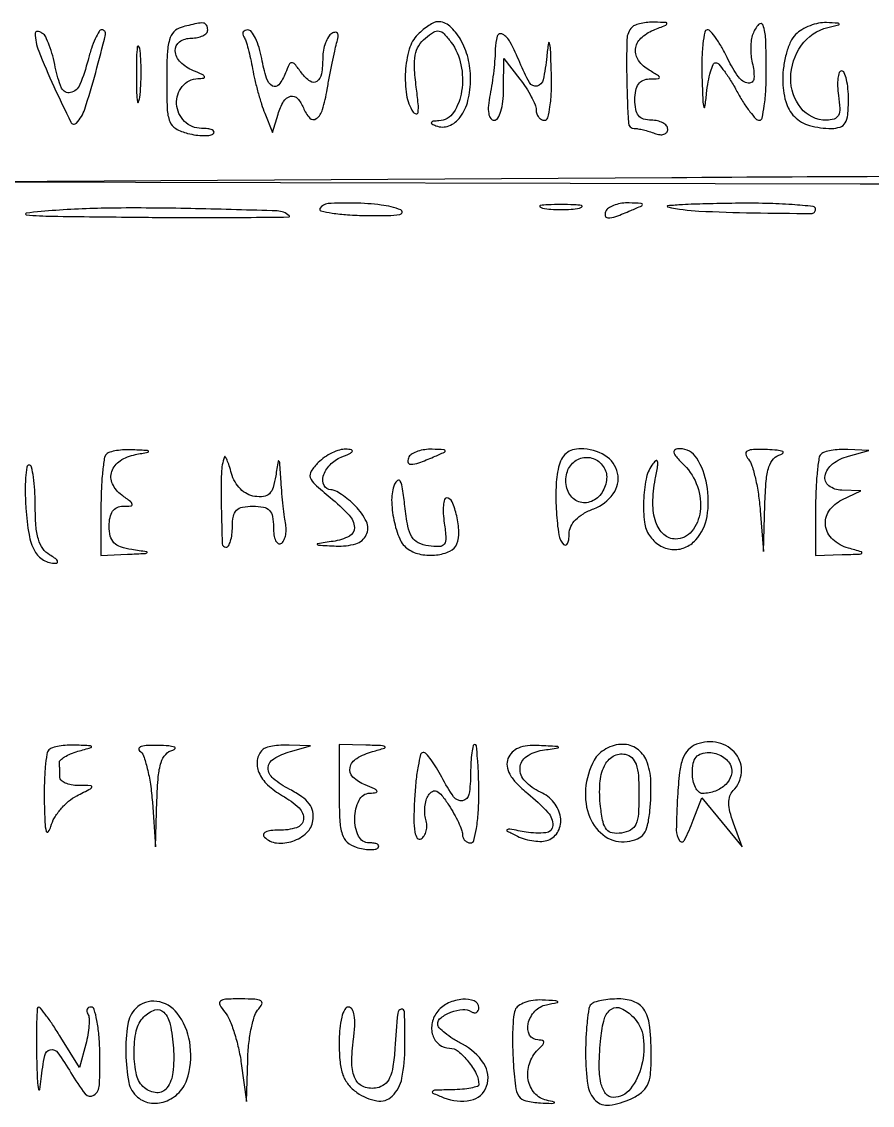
# Model space of a CAD drawing. Extents: x 24 to 1546, y 0 to 2379.
# Drawn here: x 893.3 to 996.9, y 1554 to 1686 of the extents above; entities that cross this region are included whole.
import ezdxf

# ---------------------------------------------------------------- set-up
doc = ezdxf.new("R2010")
doc.units = 0
doc.header["$MEASUREMENT"] = 0
doc.layers.get('0').update_dxf_attribs({"linetype": 'CONTINUOUS'})

msp = doc.modelspace()

# ---------------------------------------------------------------- linework, layer by layer
for points in [[(912.75, 1685.310674, 0.149243), (911.878573, 1684.774106, 0.114059), (911.34341, 1683.783816, 0.055837), (911.070294, 1682.055801, 0.0113), (911, 1678.945728, 0.009363), (911.066988, 1675.368888, 0.083574), (911.384814, 1673.834227, 0.170116), (912.11596, 1672.980102, 0.070092), (913.54657, 1672.398956, 0.026571), (914.566991, 1672.19977, 0.03342), (915.527239, 1672.12971, 0.035443), (916.311601, 1672.18064, 0.163869), (916.713237, 1672.379904, 0.320382), (916.752047, 1672.612547, 0.181721), (916.534517, 1672.817847, 0.0714), (915.998628, 1672.957198, 0.027969), (915.234054, 1673, -0.199856), (913.169455, 1673.859579, -0.179848), (912.207988, 1675.97903, -0.191759), (912.888539, 1678.111396, -0.214574), (914.809017, 1679.063386, 0.032514), (915.514245, 1679.135906, 0.522878), (915.60028, 1679.318772, 0.157453), (915.311665, 1679.579484, 0.01003), (914.25, 1680.031162, -0.099817), (912.677828, 1681.063811, -0.183973), (912.053261, 1682.437288, -0.258855), (912.57954, 1683.544577, -0.156388), (914, 1684, 0.048028), (914.765418, 1684.073693, 0.068025), (915.4125, 1684.29375, 0.088204), (915.848523, 1684.618118, 0.191087), (916, 1685, 0.125973), (915.852158, 1685.577487, 0.248494), (915.467551, 1685.830803, 0.080152), (914.66109, 1685.778585, 0.007748)], [(941.571429, 1684.428571, 0.127929), (940.532219, 1682.658672, 0.054258), (940.068506, 1679.925127, 0.053848), (940.204397, 1677.094067, 0.105941), (941.008547, 1675, 0.215496), (941.363529, 1674.773192, 0.420198), (941.605514, 1674.957739, 0.055116), (941.619644, 1676.000925, 0.008725), (941.386262, 1678.038776, -0.018286), (941.162225, 1680.392245, -0.060878), (941.260246, 1681.93954, -0.090761), (941.690544, 1683.062594, -0.082977), (942.50124, 1684.001029, -0.034552), (943.503438, 1684.722039, -0.178825), (944.161144, 1684.855815, -0.168284), (944.77145, 1684.532872, -0.029831), (945.608213, 1683.521124, -0.108036), (946.829385, 1680.757937, -0.088316), (946.909432, 1677.520533, -0.107562), (945.919973, 1674.937005, -0.240145), (944.143011, 1673.921053, 0.016371), (943.441645, 1673.864292, 0.232455), (943.235874, 1673.732315, 0.427587), (943.281759, 1673.562844, 0.029088), (943.783622, 1673.326512, 0.189597), (945.351327, 1673.315223, 0.143068), (946.733524, 1674.369801, 0.099321), (947.682029, 1676.401167, 0.059783), (948, 1679.051016, 0.062049), (947.685661, 1681.574267, 0.068714), (946.7629, 1683.850853, 0.081975), (945.452223, 1685.452279, 0.182312), (944, 1686, 0.115276), (943.56769, 1685.898988, 0.028815), (942.933036, 1685.538393, 0.027899), (942.235965, 1685.030055, 0.024887)], [(967.666667, 1685.333333, 0.192611), (967.027646, 1683.842061, 0.011168), (967.017825, 1678.783269, 0.008819), (967.212473, 1673.667507, 0.398001), (967.918213, 1673, -0.04425), (968.378353, 1672.959197, -0.015326), (969.03135, 1672.821697, -0.015089), (969.745256, 1672.625376, -0.016969), (970.418213, 1672.393011, 0.061217), (971.023615, 1672.242209, 0.107411), (971.53535, 1672.289503, 0.150596), (971.871528, 1672.522024, 0.168247), (972, 1672.893011, 0.175384), (971.847124, 1673.315437, 0.092966), (971.4125, 1673.674822, 0.073174), (970.765158, 1673.918066, 0.053388), (970, 1674, -0.07578), (969.064742, 1674.142566, -0.149477), (968.45, 1674.5625, -0.124434), (968.106468, 1675.317234, -0.044917), (968, 1676.5, -0.046252), (968.103616, 1677.617719, -0.105433), (968.428041, 1678.395951, -0.135544), (968.978596, 1678.856198, -0.102727), (969.75, 1679.030409, 0.006989), (970.869488, 1679.065518, 0.400998), (971, 1679.202085, 0.262137), (970.885865, 1679.404826, 0.004477), (969.75, 1680.080099, -0.10557), (968.451459, 1681.260489, -0.183154), (968.081125, 1682.650533, -0.176306), (968.722922, 1683.975952, -0.097467), (970.25, 1684.968838, 0.002579), (971.755783, 1685.583128, 0.257407), (971.893625, 1685.755544, 0.45094), (971.790814, 1685.883535, 0.004096), (970.416667, 1685.936614, 0.029905), (969.570228, 1685.911742, 0.031707), (968.749479, 1685.785547, 0.033456), (968.063067, 1685.586053, 0.10935)], [(982.355892, 1684.485056, 0.05738), (982.16994, 1683.762161, 0.029829), (982.097732, 1682.832309, 0.029217), (982.137323, 1681.856697, 0.03922), (982.293397, 1680.986052, -0.075345), (982.494827, 1679.081505, -0.446472), (981.809205, 1678.520314, -0.202837), (980.60349, 1679.266443, -0.042885), (979.324029, 1681.446694, 0.017445), (978.615621, 1682.807892, 0.025033), (977.887977, 1683.956216, 0.022889), (977.223277, 1684.811569, 0.219528), (976.814788, 1685, 0.361457), (976.501246, 1684.739271, 0.017857), (976.288724, 1683.310937, 0.022008), (976.162317, 1681.454516, 0.013302), (976.168103, 1679.25, 0.00228), (976.265261, 1676.375492, 0.058775), (976.385925, 1675.6071, 0.811668), (976.527035, 1675.616429, 0.009233), (976.728468, 1677.25, -0.017655), (976.930318, 1678.687239, -0.027907), (977.214721, 1679.898438, -0.026752), (977.533605, 1680.800131, -0.303152), (977.832961, 1681, -0.218642), (978.204636, 1680.829313, -0.017851), (978.889656, 1679.971875, -0.021376), (979.656171, 1678.840903, -0.014724), (980.430067, 1677.5, 0.017404), (981.213445, 1676.15931, 0.024594), (982.008752, 1675.028125, 0.022482), (982.727616, 1674.186551, 0.207638), (983.157471, 1674, 0.35428), (983.489731, 1674.269217, 0.017341), (983.752507, 1675.7625, 0.021692), (983.939311, 1677.699716, 0.013189), (984, 1680, 0.009152), (983.929075, 1683.874566, 0.078852), (983.596627, 1685.566799, 0.572305), (983.060651, 1685.66423, 0.086363)], [(987.571429, 1684.428571, 0.088657), (986.955354, 1683.54437, 0.037942), (986.451807, 1682.189548, 0.035331), (986.113504, 1680.597393, 0.034698), (986, 1678.963755, 0.06648), (986.357706, 1676.285305, 0.130074), (987.427662, 1674.434758, 0.130567), (989.2696, 1673.359956, 0.067237), (991.934259, 1673, 0.081229), (992.98266, 1673.171452, 0.180266), (993.602447, 1673.673577, 0.111468), (993.917642, 1674.653603, 0.022291), (994, 1676.5, 0.022282), (993.940193, 1677.841403, 0.035732), (993.757125, 1678.971875, 0.04044), (993.493813, 1679.785989, 0.303087), (993.173193, 1680, 0.314934), (992.88429, 1679.797993, 0.055623), (992.7186, 1679.11875, 0.042928), (992.677574, 1678.149985, 0.025568), (992.786692, 1677, -0.023896), (992.941503, 1675.424466, -0.127341), (992.768457, 1674.584426, -0.204466), (992.260241, 1674.146758, -0.077047), (991.313499, 1674, -0.228414), (988.202741, 1675.499305, -0.173988), (986.967485, 1679.129021, -0.15042), (988.268069, 1683.118967, -0.183793), (991.5, 1685.299639, 0.002101), (992.804711, 1685.610965, 0.431345), (992.863606, 1685.714334, 0.313186), (992.75123, 1685.802854, 0.001748), (991.321429, 1685.883999, 0.063825), (990.372194, 1685.813359, 0.04214), (989.321205, 1685.504317, 0.04203), (988.332804, 1685.0217, 0.061869)], [(895, 1684.59653, 0.095152), (895.41721, 1682.424036, 0.012611), (897.268627, 1678.101584, 0.007449), (899.338338, 1673.759471, 0.521016), (900.015952, 1673.656741, 0.112178), (901.022574, 1675.346767, 0.011617), (902.357799, 1679.812349, 0.007048), (903.557036, 1684.446763, 0.486115), (903.122465, 1685, 0.263754), (902.771646, 1684.801103, 0.026701), (902.30672, 1683.920747, 0.027914), (901.837171, 1682.733722, 0.018472), (901.426365, 1681.325948, -0.035981), (900.437154, 1678.330081, -0.245426), (899.283538, 1677.36115, -0.361777), (898.205431, 1677.918302, -0.053578), (897.443997, 1680.446832, 0.019537), (897.122221, 1681.85587, 0.024393), (896.709849, 1683.132825, 0.023796), (896.270755, 1684.146638, 0.141156), (895.886637, 1684.570062, 0.041403), (895.546398, 1684.743241, 0.089794), (895.26045, 1684.803875, 0.167118), (895.076051, 1684.746565, 0.238971)], [(920.397503, 1684.165844, -0.061225), (920.629697, 1683.661259, -0.0112), (920.92064, 1682.673986, -0.011893), (921.209347, 1681.496264, -0.010558), (921.45445, 1680.25855, 0.013997), (921.730957, 1678.910961, 0.009631), (922.11618, 1677.399977, 0.009717), (922.543493, 1675.959221, 0.019468), (922.946869, 1674.842706), (923.897878, 1672.5), (924.56557, 1674.75, -0.059434), (925.225807, 1676.280771, -0.204134), (926.074165, 1676.915224, -0.274953), (926.92852, 1676.653513, -0.092889), (927.638374, 1675.5, 0.095238), (928.410095, 1674.258937, 0.388963), (929.219003, 1674.191912, 0.157841), (929.979829, 1675.307702, 0.029566), (930.542006, 1677.75, -0.004606), (930.822341, 1679.323235, -0.004131), (931.141498, 1680.949286, -0.004144), (931.452117, 1682.404034, -0.012941), (931.694453, 1683.375229, 0.030052), (931.861089, 1684.155793, 0.153279), (931.793853, 1684.589073, 0.325476), (931.537969, 1684.723374, 0.102249), (931.107134, 1684.566212, 0.116093), (930.682265, 1684.141915, 0.04925), (930.325221, 1683.414883, 0.045161), (930.081958, 1682.528397, 0.044419), (930, 1681.60765, -0.039543), (929.844612, 1679.645917, -0.200784), (929.279652, 1678.733451, -0.322974), (928.454022, 1678.737319, -0.076775), (927.420297, 1679.765544, 0.012283), (926.60166, 1680.821694, 0.227507), (926.229365, 1680.996714, 0.2874), (925.914958, 1680.796224, 0.018401), (925.464431, 1679.75, -0.068319), (924.67092, 1678.318825, -0.385365), (923.885046, 1678.165676, -0.185316), (923.151241, 1679.10896, -0.027311), (922.565978, 1681.5, 0.026324), (922.240617, 1682.840674, 0.038656), (921.804476, 1683.971875, 0.043902), (921.329558, 1684.776854, 0.242077), (920.89567, 1685, 0.090621), (920.547996, 1684.936465, 0.169325), (920.331181, 1684.754967, 0.176117), (920.279135, 1684.483916, 0.098977)], [(951, 1682.684017, -0.018994), (950.956136, 1681.529721, -0.008999), (950.816406, 1680.047024, -0.008904), (950.614422, 1678.499274, -0.012455), (950.375, 1677.125, 0.024292), (950.172759, 1675.776084, 0.064816), (950.201111, 1674.805556, 0.117627), (950.4437, 1674.220114, 0.240425), (950.875, 1674, 0.266942), (951.314726, 1674.252775, 0.057681), (951.679971, 1675.088275, 0.045148), (951.933182, 1676.296078, 0.027629), (952.022236, 1677.75), (952.044472, 1681.5), (954, 1679, -0.021474), (954.750148, 1677.951145, -0.023151), (955.387624, 1676.867188, -0.023481), (955.844348, 1675.892941, -0.093682), (955.977764, 1675.25, 0.078242), (956.061677, 1674.772485, 0.089078), (956.287218, 1674.367188, 0.098818), (956.616858, 1674.096061, 0.123449), (957, 1674, 0.340677), (957.392776, 1674.302758, 0.028441), (957.665725, 1675.645474, 0.027843), (957.828381, 1677.488879, 0.015392), (957.831897, 1679.75, 0.00228), (957.734739, 1682.624508, 0.058775), (957.614075, 1683.3929, 0.811668), (957.472965, 1683.383571, 0.009233), (957.271532, 1681.75, -0.025167), (956.830897, 1678.921619, -0.294981), (956.08352, 1678.163955, -0.332139), (955.172416, 1678.573901, -0.028493), (953.991113, 1681.021456, 0.022296), (952.829646, 1683.506054, 0.146438), (951.880796, 1684.479356, 0.474661), (951.236845, 1684.222877, 0.076504)], [(907.309869, 1679.5, 0.005499), (907.337136, 1677.352754, 0.031761), (907.435944, 1676.222448, 0.756877), (907.574262, 1676.205163, 0.069146), (907.724731, 1676.767909, 0.018638), (907.849672, 1678.218327, 0.01259), (907.888655, 1679.878422, 0.012695), (907.845055, 1681.487453, 0.024559), (907.714526, 1682.767909, 0.212532), (907.565802, 1683.000181, 0.556092), (907.424528, 1682.934948, 0.025342), (907.331591, 1681.655786, 0.005888)], [(972.5, 1666.991377), (889.5, 1666.482755), (995.416667, 1666.241377, 0.000472), (1035.994102, 1666.18724, 0.000794), (1070.063137, 1666.22808, 0.000036), (1100.707777, 1666.315693, 0.667119), (1100.798267, 1666.535066, 0.197662), (1099.285548, 1667.165923, 0.000314), (1069.580896, 1667.290219, 0.001858), (1031.012622, 1667.284059, 0.000563)], [(897.5, 1663.020436, 0.010673), (893.910954, 1662.687095, 0.905775), (893.914306, 1662.4659, 0.017513), (897.104958, 1662.310625, 0.000904), (907.416667, 1662.188971, 0.001807), (914.642041, 1662.142912, 0.003119), (920.654167, 1662.163826, 0.000598), (925.861574, 1662.220652, 0.685988), (925.916667, 1662.368736, 0.174794), (924.447479, 1662.952745, 0.002333), (914.525069, 1663.226632, 0.00733), (904.864151, 1663.306524, 0.016221)], [(929.657472, 1663.25, 0.511035), (929.78216, 1662.950218, 0.020448), (931.139216, 1662.688004, 0.021433), (933.020958, 1662.485656, 0.011597), (935.348455, 1662.390012, 0.007924), (937.910077, 1662.384811, 0.037134), (939.377158, 1662.514324, 0.3005), (939.654515, 1662.770704, 0.375143), (939.5, 1663.069727, 0.063356), (937.132429, 1663.67305, 0.026171), (933.827658, 1663.906901, 0.019193), (930.648552, 1663.843096, 0.245151)], [(956.75, 1663.294267, 0.029693), (957.774707, 1663.159351, 0.017887), (959, 1663.115502, 0.017887), (960.225293, 1663.159351, 0.029693), (961.25, 1663.294267, 0.142433), (961.560023, 1663.453014, 0.611425), (961.517187, 1663.600334, 0.039503), (960.61149, 1663.701569, 0.008087), (959, 1663.727636, 0.008087), (957.38851, 1663.701569, 0.039503), (956.482813, 1663.600334, 0.611425), (956.439977, 1663.453014, 0.142433)], [(964.5, 1663, 0.170953), (964.368962, 1662.399772, 0.378432), (964.693694, 1662.112913, 0.086739), (965.697095, 1662.288301, 0.014943), (967.5, 1663, 0.003353), (968.834417, 1663.58405, 0.352087), (968.919734, 1663.750168, 0.343362), (968.775846, 1663.873019, 0.003282), (967.309017, 1663.929715, 0.042673), (966.425041, 1663.882619, 0.045307), (965.580088, 1663.685604, 0.049915), (964.892224, 1663.378939, 0.125173)], [(972, 1663.444278, 0.040454), (975.798769, 1662.941113, 0.008833), (982.400256, 1662.722136, 0.002695), (989.48277, 1662.650575, 0.415595), (990, 1663.165373, 0.384827), (989.701499, 1663.495775, 0.006948), (987.135937, 1663.720753, 0.013341), (983.988426, 1663.868455, 0.008028), (980.25, 1663.883999, 0.003281), (976.608868, 1663.816779, 0.007057), (973.804688, 1663.70698, 0.00951), (972.008052, 1663.576913, 0.858552)], [(903.666667, 1633.333333, 0.161051), (903.403673, 1632.810475, 0.011119), (903.195833, 1631.148958, 0.014928), (903.048521, 1629.116473, 0.010625), (903, 1626.833333), (903, 1621), (906.25, 1621.149832, 0.000897), (908.414657, 1621.253519, 0.202175), (908.594183, 1621.339937, 0.591928), (908.55929, 1621.436806, 0.001448), (906.75, 1621.716254, -0.042367), (905.391064, 1622.041656, -0.121485), (904.575302, 1622.5548, -0.134975), (904.140851, 1623.351599, -0.057778), (904, 1624.566422, -0.048341), (904.103368, 1625.633068, -0.103894), (904.423729, 1626.390244, -0.133452), (904.958402, 1626.838909, -0.108629), (905.69113, 1627, 0.018623), (906.639878, 1627.03535, 0.427404), (906.795422, 1627.224387, 0.200348), (906.621833, 1627.53128, 0.007299), (905.52865, 1628.355392, -0.126723), (904.407188, 1629.721623, -0.192318), (904.323418, 1631.237051, -0.168784), (905.331413, 1632.538012, -0.097427), (907.188851, 1633.286254, 0.001511), (908.736681, 1633.586707, 0.488135), (908.785369, 1633.683074, 0.274932), (908.659589, 1633.767984, 0.001131), (906.916667, 1633.863818, 0.024837), (905.878805, 1633.866936, 0.028793), (904.896354, 1633.764163, 0.029757), (904.088943, 1633.582511, 0.126825)], [(929.458921, 1632.316064, 0.048953), (928.588491, 1631.25619, 0.233066), (928.488411, 1630.501165, 0.128008), (929.030099, 1629.675826, 0.011829), (930.896507, 1628.066064, -0.030732), (933.202702, 1625.919817, -0.175232), (933.86379, 1624.410858, -0.303206), (933.249707, 1623.3453, -0.077366), (931.25, 1622.716254, 0.001027), (929.359286, 1622.425859, 0.553768), (929.321134, 1622.336834, 0.232496), (929.465238, 1622.256732, 0.000706), (931.643011, 1622.149832, 0.080729), (934.025275, 1622.421322, 0.215619), (935.30364, 1623.496585, 0.225175), (935.309797, 1625.125466, 0.086771), (933.977319, 1627.022681, 0.023139), (933.146927, 1627.779576, 0.02666), (932.287087, 1628.419163, 0.0272), (931.511545, 1628.875502, 0.119938), (931, 1629, -0.281634), (930.160143, 1629.513819, -0.196944), (930.064744, 1630.649656, -0.114177), (930.885202, 1632.041999, -0.1076), (932.25, 1632.968838, 0.010489), (933.295764, 1633.414886, 0.154533), (933.589711, 1633.678359, 0.522663), (933.505218, 1633.862663, 0.035007), (932.821429, 1633.936614, 0.081635), (932.057085, 1633.840442, 0.040279), (931.141281, 1633.486724, 0.038573), (930.227174, 1632.955779, 0.045552)], [(940.5, 1633, 0.170953), (940.368962, 1632.399772, 0.378432), (940.693694, 1632.112913, 0.086739), (941.697095, 1632.288301, 0.014943), (943.5, 1633, 0.003353), (944.834417, 1633.58405, 0.352087), (944.919734, 1633.750168, 0.343362), (944.775846, 1633.873019, 0.003282), (943.309017, 1633.929715, 0.042673), (942.425041, 1633.882619, 0.045307), (941.580088, 1633.685604, 0.049915), (940.892224, 1633.378939, 0.125173)], [(958.714155, 1631.75, 0.04578), (958.399534, 1629.311234, 0.025178), (958.440312, 1626.300087, 0.020633), (958.735292, 1623.504995, 0.161121), (959.315423, 1622.351243, 0.250122), (959.572398, 1622.273098, 0.223376), (959.798906, 1622.439818, 0.090965), (959.952928, 1622.911987, 0.033485), (960, 1623.614096, -0.110468), (960.201269, 1624.513959, -0.083238), (960.780491, 1625.349477, -0.06783), (961.724381, 1626.086692, -0.041698), (963, 1626.693898, 0.146071), (965.364815, 1628.495424, 0.214237), (965.895766, 1631.016141, 0.205042), (964.36053, 1633.171289, 0.137697), (961.408408, 1634, 0.072623), (960.422143, 1633.85599, 0.101801), (959.640177, 1633.435998, 0.098918), (959.072366, 1632.73069, 0.065299)], [(974, 1632, -0.115024), (975.611156, 1629.409239, -0.111032), (975.938418, 1626.338003, -0.142303), (974.931162, 1623.940322, -0.226346), (972.960399, 1623, -0.188077), (971.529783, 1623.557864, -0.125462), (970.558262, 1625.048656, -0.085045), (970.187016, 1627.374914, -0.045756), (970.486155, 1630.272471, 0.007873), (970.771585, 1631.853812, 0.09931), (970.750398, 1632.456483, 0.573237), (970.532507, 1632.523089, 0.054503), (970.075988, 1632, 0.105698), (969.359016, 1630.294864, 0.037817), (969.063075, 1627.659362, 0.037404), (969.164119, 1625.039569, 0.122377), (969.765313, 1623.427058, 0.101572), (970.987793, 1622.246545, 0.118461), (972.512024, 1621.725033, 0.121822), (974.073901, 1621.958868, 0.111502), (975.406044, 1622.89618, 0.144616), (976.785519, 1625.764174, 0.083735), (976.762396, 1629.620483, 0.095741), (975.532519, 1632.848942, 0.259586), (973.464816, 1634, 0.105416), (972.898159, 1633.879189, 0.368475), (972.749577, 1633.567321, 0.116701), (973.051539, 1633.006369, 0.014808)], [(981.813591, 1632.724609, -0.097244), (982.247535, 1631.928095, -0.019548), (982.673859, 1630.362573, -0.019968), (983.031168, 1628.472617, -0.017486), (983.255787, 1626.474609), (983.639504, 1621.5), (983.819752, 1627.176676, -0.012886), (983.987269, 1630.086139, -0.055453), (984.321234, 1631.785264, -0.105722), (984.885021, 1632.780224, -0.148322), (985.75, 1633.310674, 0.151453), (986.04175, 1633.492059, 0.528602), (985.995282, 1633.667734, 0.063462), (985.33084, 1633.811384, 0.012946), (984.127555, 1633.883999, 0.013634), (982.425477, 1633.896113, 0.111542), (981.675928, 1633.710846, 0.354669), (981.503084, 1633.328596, 0.109365)], [(990.666667, 1633.333333, 0.161051), (990.403673, 1632.810475, 0.011119), (990.195833, 1631.148958, 0.014928), (990.048521, 1629.116473, 0.010625), (990, 1626.833333), (990, 1621), (993.25, 1621.09968, 0.001929), (995.350909, 1621.172228, 0.195853), (995.612498, 1621.290678, 0.560788), (995.571418, 1621.44303, 0.003866), (994, 1621.890675, -0.118253), (992.088828, 1622.947686, -0.175578), (991.20985, 1624.625489, -0.185576), (991.630553, 1626.406089, -0.131507), (993.20321, 1627.758627), (995.5, 1628.864639), (993.176676, 1628.93232, -0.157244), (991.618403, 1629.485392, -0.285866), (991.158173, 1630.704673, -0.184109), (992.062165, 1632.146259, -0.09407), (994.005251, 1633.106475), (996.5, 1633.80064), (993.916667, 1633.90032, 0.024518), (992.878806, 1633.889465, 0.028316), (991.896354, 1633.774886, 0.029191), (991.088748, 1633.584866, 0.124626)], [(918.024707, 1633, 0.077869), (917.665735, 1631.034359, 0.010607), (917.648987, 1626.84283, 0.004848), (917.76777, 1622.430296, 0.403531), (918.214115, 1622, 0.263784), (918.516503, 1622.171461, 0.058714), (918.769146, 1622.734375, 0.046397), (918.942887, 1623.542197, 0.029788), (919, 1624.5, -0.045527), (919.115743, 1625.768514, -0.152009), (919.5, 1626.5, -0.152009), (920.231486, 1626.884257, -0.045527), (921.5, 1627, -0.045716), (922.776371, 1626.883055, -0.154801), (923.505766, 1626.494098, -0.151442), (923.886818, 1625.749731, -0.04316), (924, 1624.440983, 0.034212), (924.064558, 1623.498602, 0.072965), (924.267587, 1622.799055, 0.140927), (924.566524, 1622.449959, 0.291947), (924.910933, 1622.444954, 0.130709), (925.235346, 1622.788145, 0.063249), (925.456044, 1623.35546, 0.056266), (925.547692, 1624.044344, 0.05232), (925.487445, 1624.753971, -0.015707), (925.343483, 1625.658517, -0.004982), (925.184771, 1627.015229, -0.004969), (925.037871, 1628.531951, -0.005509), (924.926679, 1630, 0.001224), (924.775008, 1632.259426, 0.172987), (924.669306, 1632.501259, 0.622918), (924.553357, 1632.465639, 0.002338), (924.277947, 1630.689913, -0.034943), (923.967032, 1629.293317, -0.127734), (923.502149, 1628.523027, -0.163119), (922.793987, 1628.180672, -0.067863), (921.718774, 1628.189913, -0.08733), (920.803974, 1628.491375, -0.07254), (919.979341, 1629.101995, -0.068094), (919.320351, 1629.964166, -0.061791), (918.890675, 1631, 0.010913), (918.612837, 1631.925617, 0.0238), (918.351129, 1632.61875, 0.040228), (918.140998, 1633.013632, 0.625591)], [(964.429755, 1631.322459, -0.092477), (964.569252, 1630.564386, -0.064559), (964.455071, 1629.70036, -0.06195), (964.114156, 1628.8568, -0.069508), (963.586933, 1628.158361, -0.162857), (962.122395, 1627.428158, -0.197382), (960.646624, 1627.805164, -0.171111), (959.717341, 1629.187122, -0.127897), (959.719866, 1631.036768, -0.153014), (960.554215, 1632.3692, -0.163198), (961.978039, 1632.94472, -0.164144), (963.454771, 1632.544274, -0.154769)], [(893.859488, 1626.750622, 0.024911), (894.24098, 1623.53736, 0.082547), (894.934201, 1621.531217, 0.138517), (896.004062, 1620.433848, 0.135292), (897.5, 1620.045721, 0.247992), (897.69664, 1620.153471, 0.312272), (897.692187, 1620.355797, 0.080908), (897.360084, 1620.685635, 0.023279), (896.75, 1621.080099, -0.110638), (895.928834, 1621.841715, -0.079532), (895.389854, 1622.97511, -0.052854), (895.089509, 1624.629822, -0.018488), (895, 1627.04969, 0.014236), (894.945954, 1628.94753, 0.023355), (894.779688, 1630.546029, 0.01981), (894.545043, 1631.766379, 0.348232), (894.25, 1632.000622, 0.371803), (893.970991, 1631.76027, 0.018381), (893.825912, 1630.458691, 0.022295), (893.775617, 1628.76374, 0.013361)], [(938.750892, 1629.670537, 0.100655), (938.389658, 1627.771856, 0.048417), (938.661366, 1625.297779, 0.048401), (939.375903, 1623.011124, 0.146198), (940.403972, 1621.765313, 0.102528), (941.953974, 1621.135082, 0.072432), (943.837949, 1621.064912, 0.079362), (945.484092, 1621.513018, 0.197567), (946.324614, 1622.403548, 0.101759), (946.567696, 1623.876209, 0.045929), (946.310792, 1625.825689, 0.044473), (945.76046, 1627.533679, 0.301193), (945.056561, 1628, 0.341858), (944.809484, 1627.808714, 0.042531), (944.688051, 1627.093464, 0.03596), (944.67682, 1626.097081, 0.021281), (944.799326, 1624.91392, -0.018417), (944.995269, 1623.121726, -0.172263), (944.791978, 1622.384624, -0.241878), (944.210504, 1622.077549, -0.037953), (942.876133, 1622.16392, -0.078418), (941.620017, 1622.548389, -0.14621), (940.843699, 1623.262812, -0.089032), (940.359933, 1624.55221, -0.017672), (940, 1627, 0.009146), (939.726081, 1629.112465, 0.072694), (939.443042, 1630.052795, 0.470758), (939.117736, 1630.137014, 0.139779)], [(975.5, 1598.006473, 0.110963), (974.486826, 1597.338403, 0.105363), (973.833764, 1596.289492, 0.059372), (973.435691, 1594.576423, 0.013783), (973.192645, 1591.624639, 0.008917), (973.042947, 1587.553757, 0.152664), (973.413041, 1586.286139, 0.574861), (974.029824, 1586.323014, 0.02528), (975.105132, 1588.75), (976.160763, 1591.5), (978.616352, 1588.5), (981.071941, 1585.5), (979.99881, 1588.412839, -0.026651), (979.573731, 1589.788493, -0.059394), (979.434349, 1590.87356, -0.082115), (979.566216, 1591.718838, -0.117227), (979.962839, 1592.362839, 0.177926), (980.979824, 1594.561543, 0.189769), (980.294544, 1596.824778, 0.169766), (978.153782, 1598.18303, 0.148829)], [(896.666667, 1597.333333, 0.163055), (896.408561, 1596.815163, 0.0121), (896.225114, 1595.222396, 0.015789), (896.110035, 1593.270662, 0.011293), (896.09968, 1591.083333, 0.005842), (896.175545, 1588.515442, 0.052536), (896.339316, 1587.403201, 0.634916), (896.586113, 1587.35619, 0.089287), (896.892877, 1587.992003, -0.065661), (897.337933, 1589.037182, -0.041762), (898.10436, 1590.117187, -0.041401), (899.051764, 1591.068376, -0.05911), (900.043197, 1591.727261, 0.002566), (901.733427, 1592.593519, 0.236551), (901.891704, 1592.811746, 0.455054), (901.768313, 1592.960897, 0.004746), (900.25, 1592.985258, -0.042492), (899.388619, 1593.064282, -0.061895), (898.660938, 1593.28942, -0.08103), (898.167525, 1593.616501, -0.208886), (898, 1594, 0.004906), (897.995705, 1594.437661, 0.003521), (897.982664, 1594.926563, 0.003556), (897.963658, 1595.391869, 0.007649), (897.940983, 1595.75, -0.228626), (898.070224, 1596.082228, -0.048431), (898.577576, 1596.470719, -0.041618), (899.310966, 1596.846503, -0.028956), (900.190983, 1597.15032, 0.001842), (901.782292, 1597.604835, 0.434494), (901.844122, 1597.72682, 0.302699), (901.708883, 1597.825901, 0.001466), (899.916667, 1597.90032, 0.024518), (898.878806, 1597.889465, 0.028316), (897.896354, 1597.774886, 0.029191), (897.088748, 1597.584866, 0.124626)], [(907.689827, 1597.212859, -0.16693), (908.174591, 1596.60554, -0.024229), (908.640355, 1595.069357, -0.02522), (909.024164, 1593.131297, -0.019177), (909.254845, 1590.978172), (909.630035, 1585.5), (909.815018, 1591.176676, -0.012907), (909.985, 1594.084616, -0.055399), (910.320524, 1595.784402, -0.105491), (910.885068, 1596.780127, -0.148376), (911.75, 1597.310674, 0.172284), (912.014149, 1597.490162, 0.512653), (911.957812, 1597.663236, 0.057685), (911.250716, 1597.801741, 0.012358), (910, 1597.868686, 0.018938), (908.728125, 1597.857097, 0.057469), (907.875595, 1597.717944, 0.224333), (907.607157, 1597.483469, 0.369547)], [(922.666667, 1597.333333, 0.161289), (922.03076, 1596.067625, 0.139664), (922.226795, 1594.588669, 0.102262), (923.291688, 1593.075152, 0.059173), (925.089288, 1591.748895, -0.058378), (927.11849, 1590.256722, -0.234359), (927.645047, 1588.856555, -0.300641), (926.823894, 1587.851002, -0.079292), (924.663853, 1587.53853, 0.028742), (923.678349, 1587.496247, 0.085405), (923.029046, 1587.316029, 0.229048), (922.801702, 1587.034507, 0.25918), (922.896135, 1586.703865, 0.173202), (924.390221, 1585.9961, 0.106309), (926.347252, 1586.217057, 0.106143), (928.042805, 1587.22364, 0.172222), (928.811985, 1588.692266, 0.087344), (928.775294, 1589.807653, 0.107702), (928.350322, 1590.754935, 0.081914), (927.460522, 1591.619559, 0.032596), (925.998206, 1592.500928, -0.052612), (923.95816, 1593.844442, -0.228802), (923.366885, 1595.122096, -0.261521), (924.026128, 1596.252387, -0.064766), (926.074139, 1597.122737), (928.5, 1597.80064), (925.916667, 1597.90032, 0.024518), (924.878806, 1597.889465, 0.028316), (923.896354, 1597.774886, 0.029191), (923.088748, 1597.584866, 0.124626)], [(932, 1592.067388, 0.01061), (932.07058, 1588.741609, 0.065744), (932.365213, 1587.062857, 0.134758), (932.988787, 1586.096257, 0.106051), (934.075361, 1585.476082, 0.031652), (934.913232, 1585.267441, 0.038895), (935.71478, 1585.184575, 0.042888), (936.375778, 1585.224587, 0.161178), (936.742027, 1585.408694, 0.24659), (936.81115, 1585.630683, 0.225296), (936.670054, 1585.826304, 0.092148), (936.26719, 1585.959346, 0.03381), (935.666667, 1586, -0.289948), (934.360137, 1586.827193, -0.114421), (933.887958, 1588.998717, -0.111129), (934.414602, 1591.197456, -0.27626), (935.75, 1592.063386, 0.029286), (936.506855, 1592.135321, 0.529031), (936.594792, 1592.320057, 0.1574), (936.299864, 1592.583799, 0.00905), (935.166252, 1593.062142, -0.094813), (933.670461, 1594.021444, -0.263732), (933.319493, 1595.173326, -0.206915), (934.133129, 1596.29386, -0.065641), (936.074139, 1597.122737, 0.005114), (937.532813, 1597.546491, 0.576652), (937.570432, 1597.705941, 0.181039), (937.278624, 1597.828677, 0.00232), (935.25, 1597.90032), (932, 1598)], [(948, 1594.5, -0.038292), (947.801235, 1591.908426, -0.330226), (947.025217, 1591.141048, -0.283501), (945.938043, 1591.614352, -0.032621), (944.5, 1594, 0.017914), (943.852564, 1595.149155, 0.025325), (943.189886, 1596.11875, 0.02347), (942.587474, 1596.838168, 0.209683), (942.218544, 1597, 0.344916), (941.916882, 1596.763804, 0.014766), (941.61275, 1595.355653, 0.0199), (941.351796, 1593.548218, 0.012205), (941.181508, 1591.402222, 0.01072), (941.096628, 1588.8571, 0.043157), (941.212088, 1587.3073, 0.117024), (941.514963, 1586.577976, 0.392983), (941.977961, 1586.486379, 0.118256), (942.360794, 1586.871975, 0.075636), (942.605115, 1587.457337, 0.068978), (942.6789, 1588.14636, 0.067687), (942.563506, 1588.834157, -0.058105), (942.425906, 1589.568162, -0.042889), (942.43955, 1590.395374, -0.043651), (942.591265, 1591.186519, -0.071211), (942.868722, 1591.809668, -0.125401), (943.354213, 1592.271304, -0.246482), (943.872519, 1592.285503, -0.112822), (944.49216, 1591.783772, -0.02136), (945.345894, 1590.594851, -0.017089), (945.979096, 1589.552426, -0.019177), (946.514106, 1588.507849, -0.018818), (946.898966, 1587.590832, -0.090176), (947, 1587.035183, 0.095561), (947.076212, 1586.640063, 0.09706), (947.29375, 1586.304085, 0.09872), (947.618412, 1586.079157, 0.102628), (948, 1586, 0.339565), (948.395008, 1586.303225, 0.024068), (948.708333, 1587.75, 0.025878), (948.928566, 1589.683687, 0.015416), (949, 1592, 0.007815), (948.96404, 1594.300555, 0.012971), (948.853125, 1596.2375, 0.006578), (948.700206, 1597.82059, 0.382507), (948.5, 1598, 0.353005), (948.302929, 1597.84106, 0.017877), (948.146875, 1596.971875, 0.022059), (948.036019, 1595.841824, 0.013419)], [(952.550307, 1596.270501, 0.126603), (952.44296, 1595.337422, 0.094556), (952.775818, 1594.352406, 0.065306), (953.592209, 1593.266944, 0.026858), (954.952333, 1592.020501, -0.032993), (957.408704, 1589.713407, -0.201091), (957.999668, 1588.113733, -0.37251), (957.168215, 1587.23222, -0.068818), (954.75, 1587.319258, 0.002504), (952.79517, 1587.651577, 0.153267), (952.448687, 1587.602472, 0.618808), (952.445941, 1587.446224, 0.006398), (953.694785, 1586.816081, 0.044076), (954.649431, 1586.449743, 0.038057), (955.701696, 1586.233982, 0.039856), (956.691602, 1586.187924, 0.083501), (957.444785, 1586.340438, 0.182928), (958.671841, 1587.43472, 0.161642), (958.946305, 1589.133679, 0.132612), (958.138887, 1590.922299, 0.114382), (956.5, 1592.181954, -0.094109), (954.625058, 1593.50693, -0.207113), (954.019836, 1595.117345, -0.234173), (954.798958, 1596.513438, -0.113325), (956.75, 1597.283746, 0.001027), (958.640714, 1597.574141, 0.553768), (958.678866, 1597.663166, 0.232496), (958.534762, 1597.743268, 0.000706), (956.356989, 1597.850168, 0.03584), (954.909743, 1597.815408, 0.074559), (953.817136, 1597.542808, 0.097506), (953.043495, 1597.027336, 0.105956)], [(963.035184, 1596.065741, 0.101894), (961.993108, 1592.552021, 0.118206), (962.513585, 1589.110487, 0.147242), (964.389811, 1586.779854, 0.187357), (967.056028, 1586.15503, 0.063748), (968.298737, 1586.495684, 0.135315), (969.078183, 1587.105463, 0.105764), (969.548912, 1588.139531, 0.03031), (969.823679, 1589.888373, 0.031752), (969.93937, 1593.53038, 0.089096), (969.41088, 1596.016601, 0.145741), (968.253201, 1597.45815, 0.152347), (966.516132, 1598, 0.067641), (965.482817, 1597.859568, 0.059328), (964.474035, 1597.446471, 0.061013), (963.618085, 1596.823616, 0.082301)], [(968.5, 1591.986305, -0.015477), (968.423577, 1589.517981, -0.089538), (968.114107, 1588.256133, -0.164552), (967.475318, 1587.563926, -0.089656), (966.365755, 1587.195618, -0.075813), (965.248702, 1587.206425, -0.187882), (964.555424, 1587.614908, -0.116512), (964.121104, 1588.549704, -0.02169), (963.818186, 1590.431651, -0.044355), (963.740144, 1593.262052, -0.095613), (964.281045, 1595.365185, -0.151038), (965.360695, 1596.542416, -0.181725), (966.831898, 1596.793857, -0.145836), (967.621992, 1596.382643, -0.117361), (968.139143, 1595.571592, -0.065721), (968.420812, 1594.201263, -0.01787)], [(979.677102, 1595.399075, -0.165262), (979.722842, 1594.222173, -0.126428), (979.055889, 1593.11013, -0.104971), (977.805165, 1592.308706, -0.087329), (976.25, 1592.015313, -0.19237), (975.772735, 1592.199246, -0.089423), (975.367188, 1592.738873, -0.068602), (975.092089, 1593.544333, -0.048069), (975, 1594.5, -0.044891), (975.107001, 1595.689377, -0.126393), (975.453138, 1596.442328, -0.150197), (976.075682, 1596.85941, -0.073159), (977.031385, 1597, -0.072338), (977.853874, 1596.88038, -0.063915), (978.64651, 1596.529728, -0.066861), (979.290763, 1596.011209, -0.098613)], [(907.238321, 1565.838321, 0.160625), (906.255922, 1563.889251, 0.042057), (906.02804, 1560.348853, 0.04174), (906.391504, 1556.840064, 0.174598), (907.452012, 1555.039826, 0.145966), (909.142344, 1554.3195, 0.128428), (911.04582, 1554.592602, 0.118781), (912.683479, 1555.797756, 0.113995), (913.623003, 1557.634061, 0.101198), (913.80548, 1561.760315, 0.12662), (912.284959, 1565.264331, 0.196441), (909.78702, 1566.69966, 0.233878)], [(918.09418, 1565.38652, -0.07477), (918.653635, 1564.460494, -0.021533), (919.230766, 1562.885022, -0.021147), (919.735796, 1561.029893, -0.021071), (920.083012, 1559.13652), (920.732774, 1554.5), (920.866387, 1559.55, -0.021175), (921.005666, 1561.571324, -0.024776), (921.313251, 1563.469062, -0.024852), (921.726665, 1565.023632, -0.119511), (922.2, 1565.8, 0.097897), (922.586063, 1566.376314, 0.379624), (922.457824, 1566.75, 0.115983), (921.75159, 1566.95587, 0.013178), (920.077555, 1567, 0.010328), (918.146168, 1566.960101, 0.161792), (917.537042, 1566.729352, 0.370537), (917.458317, 1566.292191, 0.04032)], [(944.010569, 1565.512735, 0.119503), (943.319722, 1564.100092, 0.131348), (943.386984, 1562.580462, 0.150272), (944.175575, 1561.436997, 0.16876), (945.433431, 1561, -0.173531), (946.485731, 1560.623448, -0.051582), (947.705928, 1559.391101, -0.051601), (948.685089, 1557.877701, -0.118335), (949, 1556.565741, -0.331494), (948.832524, 1556.340892, -0.024807), (948.045313, 1556.147567, -0.026575), (946.995831, 1556.001731, -0.016361), (945.75, 1555.936614, 0.003289), (943.718219, 1555.883616, 0.186399), (943.377397, 1555.739026, 0.532468), (943.414738, 1555.530948, 0.008123), (944.751114, 1554.968426, 0.145742), (948.005388, 1554.6658, 0.266685), (949.951172, 1556.365374, 0.23207), (949.602331, 1559.153478, 0.12896), (947, 1561.5, -0.02126), (945.851065, 1562.157476, -0.029071), (944.88125, 1562.850427, -0.029012), (944.174904, 1563.490913, -0.196536), (944, 1563.918691, -0.235713), (944.397251, 1564.71453, -0.072089), (945.611429, 1565.379286, -0.068922), (947.037655, 1565.697264, -0.160177), (948.090242, 1565.444227, 0.09346), (948.437381, 1565.310704, 0.171813), (948.732759, 1565.358217, 0.173828), (948.930133, 1565.580197, 0.095935), (949, 1565.940983, 0.306809), (948.451862, 1566.750184, 0.116941), (947.035948, 1566.960131, 0.086118), (945.305301, 1566.504494, 0.11268)], [(953.408803, 1565.62294, 0.070665), (953.2212, 1564.804443, 0.012314), (953.126609, 1563.218966, 0.013157), (953.110347, 1561.339533, 0.011459), (953.190188, 1559.37294, 0.012086), (953.454463, 1556.366012, 0.118046), (953.885044, 1555.174755, 0.193333), (954.728353, 1554.589112, 0.043081), (956.5, 1554.34137, 0.003637), (957.863443, 1554.279216, 0.110713), (958.197334, 1554.34075, 0.719169), (958.189182, 1554.443827, 0.008877), (957.25, 1554.660921, -0.163437), (955.789394, 1555.523437, -0.136837), (955.016871, 1557.158512, -0.12221), (955.161212, 1559.110306, -0.117629), (956.2, 1560.8, 0.018208), (956.777696, 1561.421376, 0.180052), (956.9, 1561.75, 0.354955), (956.742599, 1561.943785, 0.051663), (956.2, 1562, -0.274494), (955.181001, 1562.605004, -0.186886), (955.002018, 1563.977202, -0.128778), (955.832098, 1565.511379, -0.158411), (957.25, 1566.294267, 0.003997), (958.546332, 1566.554715, 0.584332), (958.583986, 1566.67353, 0.192947), (958.365714, 1566.77598, 0.002178), (956.718615, 1566.863818, 0.046396), (955.608092, 1566.815144, 0.055598), (954.59409, 1566.558808, 0.064746), (953.813505, 1566.144453, 0.147831)], [(962.666667, 1566.333333, 0.157618), (962.404261, 1565.820231, 0.012497), (962.195833, 1564.286614, 0.015981), (962.048566, 1562.405472, 0.011542), (962, 1560.301949, 0.034319), (962.260379, 1556.512941, 0.166015), (963.216443, 1554.613203, 0.234348), (964.902803, 1554.063471, 0.070683), (967.56377, 1554.847102, 0.060546), (968.797599, 1555.600975, 0.11345), (969.524964, 1556.508867, 0.087095), (969.893545, 1557.811412, 0.025508), (970, 1559.896774, 0.023404), (969.829957, 1563.527481, 0.103583), (969.201171, 1565.55995, 0.171809), (967.99855, 1566.623353, 0.096231), (966.059678, 1567, 0.022402), (964.967054, 1566.951022, 0.026111), (963.938364, 1566.804167, 0.02647), (963.094845, 1566.59153, 0.121983)], [(895.168103, 1559.75, 0.00331), (895.260906, 1556.981577, 0.045124), (895.391852, 1555.982431, 0.816098), (895.545473, 1555.985298, 0.019739), (895.728468, 1557.25, -0.021165), (896.150505, 1560.109217, -0.303107), (896.837311, 1560.806986, -0.298142), (897.75596, 1560.445598, -0.020737), (899.340929, 1558, 0.031443), (901.085671, 1555.430075, 0.401932), (902.135732, 1555.274423, 0.230822), (902.817655, 1556.522922, 0.017319), (902.86373, 1560.5, 0.015843), (902.748216, 1562.608355, 0.025749), (902.501732, 1564.384375, 0.023477), (902.179509, 1565.722308, 0.333476), (901.80945, 1566, 0.102267), (901.495978, 1565.935207, 0.178372), (901.30613, 1565.754519, 0.166632), (901.271555, 1565.483422, 0.087774), (901.398445, 1565.164319, -0.128985), (901.551475, 1564.664345, -0.02675), (901.539405, 1563.737284, -0.026452), (901.406775, 1562.631766, -0.022262), (901.153038, 1561.479837), (900.391151, 1558.631036), (898.114016, 1562.315518, 0.007681), (897.211017, 1563.727626, 0.011832), (896.382873, 1564.917683, 0.006302), (895.658609, 1565.88191, 0.232553), (895.418441, 1566, 0.397515), (895.254202, 1565.84492, 0.004329), (895.172297, 1564.164062, 0.010458), (895.133724, 1562.146509, 0.006273)], [(911.814871, 1561.021389, -0.044794), (911.764929, 1558.053148, -0.131704), (911.035639, 1556.163087, -0.254953), (909.803329, 1555.580872, -0.160053), (908.283538, 1556.179647, -0.166006), (907.346523, 1557.711184, -0.053005), (907.03811, 1560.401516, -0.053013), (907.305577, 1563.130509, -0.146478), (908.2125, 1564.8125, -0.116524), (909.570866, 1565.651683, -0.290891), (910.654491, 1565.381026, -0.141604), (911.424454, 1563.896775, -0.031134)], [(932, 1561.556704, 0.023426), (932.105929, 1559.297056, 0.063488), (932.456139, 1557.73458, 0.08402), (933.112906, 1556.573946, 0.069409), (934.154606, 1555.604263, 0.108487), (936.583878, 1554.591803, 0.240085), (938.454456, 1555.155095, 0.156729), (939.642271, 1557.349563, 0.046331), (940, 1561.20185, 0.004583), (939.961418, 1565.410778, 0.463077), (939.558389, 1565.740113, 0.337335), (939.126549, 1565.265135, 0.004328), (938.789328, 1560.978744, -0.019355), (938.547368, 1558.758668, -0.0696), (938.146034, 1557.39508, -0.117147), (937.52054, 1556.586553, -0.122828), (936.608613, 1556.163142, -0.137688), (935.019736, 1556.295967, -0.193867), (933.981433, 1557.244108, -0.112067), (933.546928, 1559.146299, -0.033688), (933.743914, 1562.127401, 0.019714), (933.90235, 1563.809553, 0.052871), (933.840925, 1565.009241, 0.092515), (933.580894, 1565.741302, 0.267357), (933.131669, 1566, 0.282143), (932.671061, 1565.717605, 0.055414), (932.313673, 1564.76842, 0.04131), (932.075829, 1563.355881, 0.021064)], [(967.8, 1564.8, -0.166269), (969.019404, 1562.31305, -0.092535), (968.82091, 1558.905949, -0.101372), (967.452629, 1556.035311, -0.235186), (965.373324, 1555, -0.238038), (964.441905, 1555.47006, -0.107335), (963.865814, 1556.752533, -0.057359), (963.659399, 1558.947899, -0.01856), (963.848771, 1562.211415, -0.044318), (964.29169, 1564.59593, -0.181605), (965.145497, 1565.763202, -0.261947), (966.323804, 1565.842971, -0.085359)]]:
    msp.add_lwpolyline(points, format="xyb", close=True)

doc.saveas('drawing.dxf')
